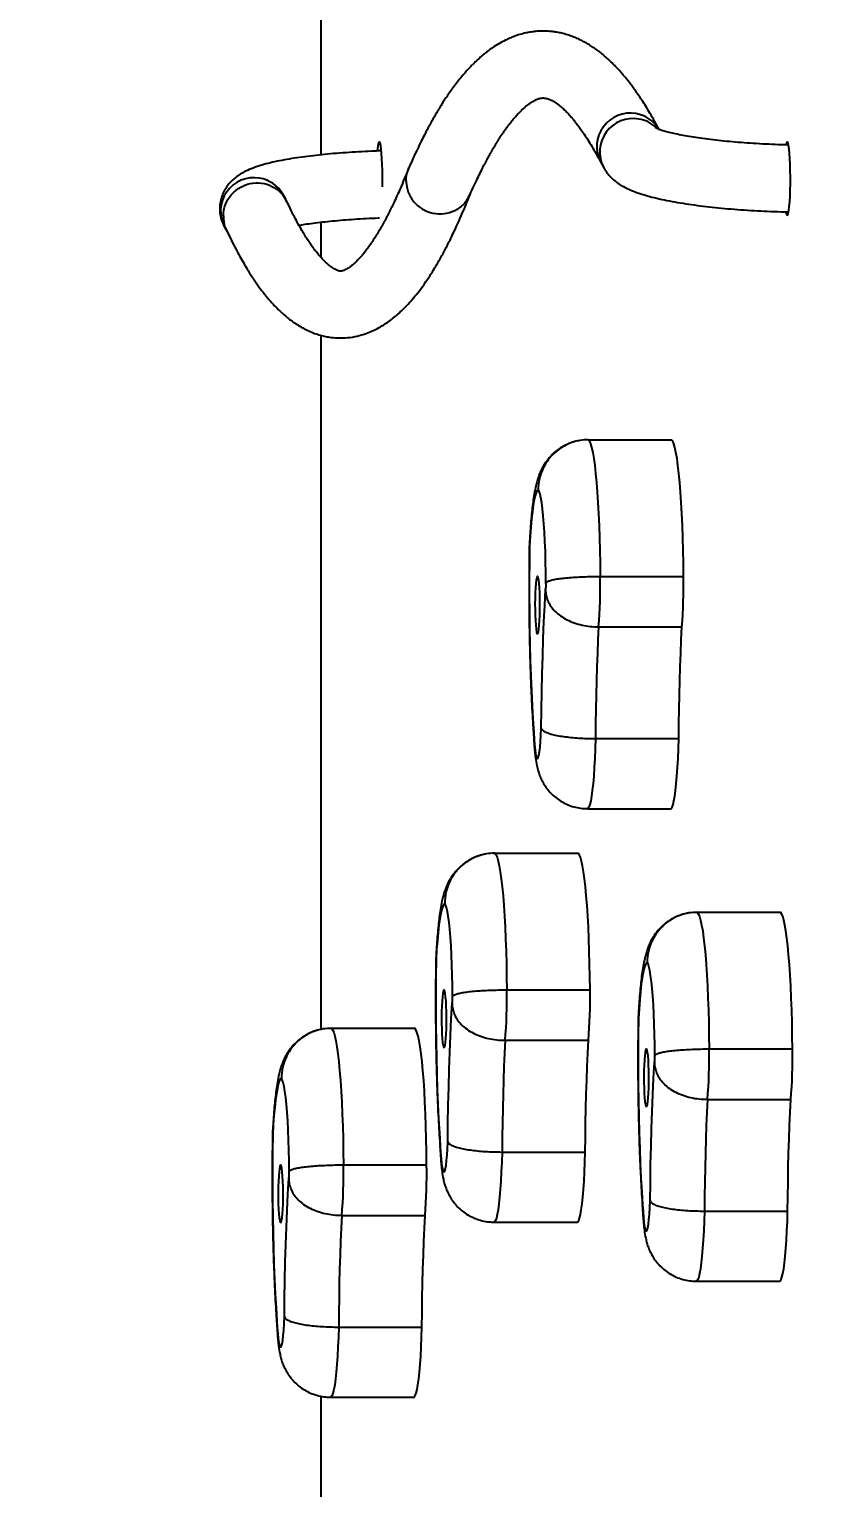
# Model space of a CAD drawing. Header units: millimetres. Extents: x -5052 to 3913, y -2721 to 2583.
# Drawn here: x -2835.3 to -2598.5, y -384 to 52.1 of the extents above; entities that cross this region are included whole.
import ezdxf

# ---------------------------------------------------------------- set-up
doc = ezdxf.new("R2010")
doc.units = ezdxf.units.MM
for name, color, linetype in [('DIKOM_ОБЪЕКТ', 7, 'Continuous'), ('DIKOM_РАЗМЕР_ЗОНА', 7, 'Continuous'), ('DIKOM_РАЗМЕР_ОБЪЕКТА', 7, 'Continuous')]:
    doc.layers.add(name, color=color, linetype=linetype)
doc.styles.add('style1', font='arial.ttf', dxfattribs={"width": 0.8})
doc.dimstyles.new('1-50', dxfattribs={"dimtxt": 300, "dimasz": 200, "dimexe": 100, "dimexo": 0, "dimgap": 100, "dimtad": 1, "dimdec": 0, "dimtxsty": 'style1', "dimcen": 0, "dimclrd": 7, "dimclre": 7, "dimadec": 1, "dimazin": 2, "dimtfac": 1, "dimtdec": 0, "dimtmove": 0, "dimatfit": 3, "dimfxl": 0, "dimlwd": 25, "dimlwe": 18, "dimarcsym": 0})

# ---------------------------------------------------------------- blocks, each defined once
blk = doc.blocks.new('*D0')
at = {"layer": 'Defpoints', "color": 0, "transparency": 16777216}
for p in [(-2746.91, 645), (-3040.93, -630.26), (-2746.91, -630.26)]:
    blk.add_point(p, dxfattribs=at)
at = {"layer": 'DIKOM_РАЗМЕР_ОБЪЕКТА', "color": 7, "lineweight": 18, "transparency": 16777216}
for p, q in [((-2746.91, 645), (-3140.93, 645)), ((-2746.91, -630.26), (-3140.93, -630.26))]:
    blk.add_line(p, q, dxfattribs=at)
at = {"layer": 'DIKOM_РАЗМЕР_ОБЪЕКТА', "color": 7, "lineweight": 25, "transparency": 16777216}
blk.add_line((-3040.93, 445), (-3040.93, -430.26), dxfattribs=at)
at = {"layer": 'DIKOM_РАЗМЕР_ОБЪЕКТА', "color": 7, "transparency": 16777216}
for points in [[(-3074.26, 445), (-3007.6, 445), (-3040.93, 645)], [(-3074.26, -430.26), (-3007.6, -430.26), (-3040.93, -630.26)]]:
    blk.add_solid(points, dxfattribs=at)
at = {"layer": 'DIKOM_РАЗМЕР_ОБЪЕКТА', "color": 0, "transparency": 16777216, "insert": (-3294.2, 7.37), "char_height": 300, "attachment_point": 5, "rotation": 90, "style": 'style1'}
blk.add_mtext('1300', dxfattribs=at)
blk = doc.blocks.new('*D3')
at = {"layer": 'Defpoints', "color": 0, "transparency": 16777216}
for p in [(-4246.91, 762.04), (3912.71, 255.47), (3912.71, -2621.25)]:
    blk.add_point(p, dxfattribs=at)
at = {"layer": 'DIKOM_РАЗМЕР_ЗОНА', "color": 7, "lineweight": 18, "transparency": 16777216}
for p, q in [((-4246.91, 762.04), (-4246.91, -2721.25)), ((3912.71, 255.47), (3912.71, -2721.25))]:
    blk.add_line(p, q, dxfattribs=at)
at = {"layer": 'DIKOM_РАЗМЕР_ЗОНА', "color": 7, "lineweight": 25, "transparency": 16777216}
blk.add_line((-4046.91, -2621.25), (3712.71, -2621.25), dxfattribs=at)
at = {"layer": 'DIKOM_РАЗМЕР_ЗОНА', "color": 7, "transparency": 16777216}
for points in [[(-4046.91, -2587.91), (-4046.91, -2654.58), (-4246.91, -2621.25)], [(3712.71, -2587.91), (3712.71, -2654.58), (3912.71, -2621.25)]]:
    blk.add_solid(points, dxfattribs=at)
at = {"layer": 'DIKOM_РАЗМЕР_ЗОНА', "color": 0, "transparency": 16777216, "insert": (-167.1, -2368.08), "char_height": 300, "attachment_point": 5, "style": 'style1'}
blk.add_mtext('8160', dxfattribs=at)
blk = doc.blocks.new('*D4')
at = {"layer": 'Defpoints', "color": 0, "transparency": 16777216}
for p in [(-4601.8, 2582.67), (147.25, 2582.67), (588.68, -2130.26)]:
    blk.add_point(p, dxfattribs=at)
at = {"layer": 'DIKOM_РАЗМЕР_ЗОНА', "color": 7, "lineweight": 18, "transparency": 16777216}
for p, q in [((147.25, 2582.67), (-4701.8, 2582.67)), ((588.68, -2130.26), (-4701.8, -2130.26))]:
    blk.add_line(p, q, dxfattribs=at)
at = {"layer": 'DIKOM_РАЗМЕР_ЗОНА', "color": 7, "lineweight": 25, "transparency": 16777216}
blk.add_line((-4601.8, -1930.26), (-4601.8, 2382.67), dxfattribs=at)
at = {"layer": 'DIKOM_РАЗМЕР_ЗОНА', "color": 7, "transparency": 16777216}
for points in [[(-4635.13, 2382.67), (-4568.46, 2382.67), (-4601.8, 2582.67)], [(-4635.13, -1930.26), (-4568.46, -1930.26), (-4601.8, -2130.26)]]:
    blk.add_solid(points, dxfattribs=at)
at = {"layer": 'DIKOM_РАЗМЕР_ЗОНА', "color": 0, "transparency": 16777216, "insert": (-4854.97, 226.21), "char_height": 300, "attachment_point": 5, "rotation": 90, "style": 'style1'}
blk.add_mtext('4700', dxfattribs=at)

msp = doc.modelspace()

# ---------------------------------------------------------------- linework, layer by layer
at = {"layer": 'DIKOM_ОБЪЕКТ'}
for p, q in [((-2747.99, 291.81), (-2747.99, 14.53)), ((-2664.38, 12.45), (-2663.52, 10.82)), ((-2758.55, 1.24), (-2759.41, 2.76)), ((-2776.78, -7.17), (-2776.08, -8.38)), ((-2747.99, -5.59), (-2747.99, -16.14)), ((-2747.99, -39.42), (-2747.99, -246.91)), ((-2668.07, -70.68), (-2668.51, -70.68)), ((-2668.03, -70.64), (-2643.13, -70.64)), ((-2664.47, -111.51), (-2639.56, -111.51)), ((-2664.95, -126.58), (-2640.05, -126.58)), ((-2665.88, -159.98), (-2640.97, -159.98)), ((-2668.3, -180.94), (-2643.4, -180.94)), ((-2696.03, -194.29), (-2696.47, -194.29)), ((-2695.99, -194.25), (-2671.09, -194.25)), ((-2635.5, -211.94), (-2635.93, -211.94)), ((-2635.46, -211.9), (-2610.55, -211.9)), ((-2692.42, -235.11), (-2667.52, -235.11)), ((-2744.9, -246.62), (-2745.34, -246.62)), ((-2744.86, -246.58), (-2719.96, -246.58)), ((-2692.91, -250.18), (-2668, -250.18)), ((-2631.89, -252.77), (-2606.99, -252.77)), ((-2632.38, -267.84), (-2607.47, -267.84)), ((-2741.29, -287.44), (-2716.39, -287.44)), ((-2693.83, -283.58), (-2668.93, -283.58)), ((-2741.78, -302.51), (-2716.87, -302.51)), ((-2696.26, -304.54), (-2671.36, -304.54)), ((-2633.3, -301.24), (-2608.4, -301.24)), ((-2635.73, -322.2), (-2610.83, -322.2)), ((-2742.7, -335.91), (-2717.8, -335.91)), ((-2747.99, -356.57), (-2747.99, -558.86)), ((-2745.13, -356.87), (-2720.23, -356.87))]:
    msp.add_line(p, q, dxfattribs=at)
at = {"layer": 'DIKOM_ОБЪЕКТ', "flags": 128}
for points in [[(-2729.62, 5), (-2729.6, 5.89), (-2729.6, 7.86), (-2729.62, 9.82), (-2729.67, 11.69), (-2729.75, 13.43), (-2729.86, 14.97), (-2729.99, 16.27), (-2730.14, 17.28), (-2730.3, 17.97), (-2730.47, 18.32), (-2730.64, 18.32), (-2730.81, 17.97), (-2730.97, 17.28), (-2731.12, 16.27), (-2731.17, 15.77)], [(-2608.54, -3.63), (-2608.36, -3.45), (-2608.2, -2.93), (-2608.04, -2.07), (-2607.91, -0.92), (-2607.79, 0.51), (-2607.69, 2.16), (-2607.62, 3.97), (-2607.59, 5.89), (-2607.58, 7.86), (-2607.6, 9.82), (-2607.65, 11.69), (-2607.74, 13.43), (-2607.84, 14.97), (-2607.97, 16.27), (-2608.12, 17.28), (-2608.28, 17.97), (-2608.45, 18.32), (-2608.62, 18.32), (-2608.79, 17.97), (-2608.9, 17.57)], [(-2668.03, -70.64), (-2667.69, -71.08), (-2667.35, -71.86), (-2667.03, -72.99), (-2666.71, -74.46), (-2666.4, -76.24), (-2666.11, -78.34), (-2665.83, -80.72), (-2665.58, -83.38), (-2665.35, -86.29), (-2665.14, -89.43), (-2664.96, -92.77), (-2664.8, -96.28), (-2664.67, -99.94), (-2664.57, -103.72), (-2664.5, -107.59), (-2664.47, -111.51)], [(-2639.56, -111.51), (-2639.6, -107.59), (-2639.67, -103.72), (-2639.77, -99.94), (-2639.9, -96.28), (-2640.05, -92.77), (-2640.23, -89.43), (-2640.44, -86.29), (-2640.68, -83.38), (-2640.93, -80.72), (-2641.2, -78.34), (-2641.49, -76.24), (-2641.8, -74.46), (-2642.12, -72.99), (-2642.45, -71.86), (-2642.79, -71.08), (-2643.13, -70.64)], [(-2683.02, -85.65), (-2683.33, -85.87), (-2683.63, -86.45), (-2683.93, -87.38), (-2684.22, -88.64), (-2684.5, -90.23), (-2684.76, -92.13), (-2685, -94.32), (-2685.23, -96.78), (-2685.43, -99.48), (-2685.61, -102.39)], [(-2680.71, -113.53), (-2680.73, -110.31), (-2680.79, -107.13), (-2680.88, -104.05), (-2680.99, -101.1), (-2681.14, -98.32), (-2681.31, -95.74), (-2681.5, -93.39), (-2681.72, -91.31), (-2681.95, -89.52), (-2682.2, -88.04), (-2682.47, -86.89), (-2682.74, -86.09), (-2683.02, -85.65)], [(-2685.61, -102.39), (-2685.67, -107.29), (-2685.7, -112.24), (-2685.7, -117.19), (-2685.67, -122.14), (-2685.61, -127.04), (-2685.52, -131.88), (-2685.39, -136.63), (-2685.24, -141.26), (-2685.06, -145.75), (-2684.84, -150.08), (-2684.61, -154.21), (-2684.34, -158.14)], [(-2683.23, -128.77), (-2683.08, -128.6), (-2682.93, -128.07), (-2682.8, -127.23), (-2682.68, -126.09), (-2682.59, -124.71), (-2682.52, -123.14), (-2682.48, -121.45), (-2682.48, -119.71), (-2682.5, -117.98), (-2682.55, -116.35), (-2682.63, -114.87), (-2682.74, -113.6), (-2682.86, -112.6), (-2683, -111.91), (-2683.15, -111.56), (-2683.3, -111.56), (-2683.45, -111.91), (-2683.59, -112.6), (-2683.72, -113.6), (-2683.82, -114.87), (-2683.9, -116.35), (-2683.96, -117.98), (-2683.98, -119.71), (-2683.97, -121.45), (-2683.93, -123.14), (-2683.87, -124.71), (-2683.77, -126.09), (-2683.66, -127.23), (-2683.52, -128.07), (-2683.38, -128.6), (-2683.23, -128.77)], [(-2682.11, -156.92), (-2682.04, -151.42), (-2681.95, -145.98), (-2681.83, -140.61), (-2681.68, -135.33), (-2681.51, -130.15), (-2681.31, -125.11), (-2681.08, -120.21), (-2680.83, -115.47)], [(-2664.95, -126.58), (-2665.14, -130.45), (-2665.3, -134.43), (-2665.45, -138.51), (-2665.58, -142.68), (-2665.68, -146.93), (-2665.77, -151.23), (-2665.83, -155.59), (-2665.88, -159.98)], [(-2640.97, -159.98), (-2640.93, -155.59), (-2640.86, -151.23), (-2640.78, -146.93), (-2640.67, -142.68), (-2640.55, -138.51), (-2640.4, -134.43), (-2640.23, -130.45), (-2640.05, -126.58)], [(-2684.34, -158.14), (-2684.24, -160.12), (-2684.11, -161.89), (-2683.95, -163.37), (-2683.78, -164.55), (-2683.59, -165.38), (-2683.39, -165.84), (-2683.19, -165.93), (-2682.99, -165.62), (-2682.8, -164.95), (-2682.62, -163.92), (-2682.45, -162.55), (-2682.31, -160.9), (-2682.19, -159.01), (-2682.11, -156.92)], [(-2665.88, -159.98), (-2665.97, -163.02), (-2666.09, -165.92), (-2666.24, -168.65), (-2666.41, -171.18), (-2666.61, -173.46), (-2666.83, -175.49), (-2667.07, -177.22), (-2667.32, -178.64), (-2667.58, -179.73), (-2667.85, -180.48), (-2668.13, -180.87), (-2668.3, -180.94)], [(-2643.4, -180.94), (-2643.23, -180.87), (-2642.95, -180.48), (-2642.68, -179.73), (-2642.41, -178.64), (-2642.16, -177.22), (-2641.92, -175.49), (-2641.71, -173.46), (-2641.51, -171.18), (-2641.33, -168.65), (-2641.19, -165.92), (-2641.06, -163.02), (-2640.97, -159.98)], [(-2695.99, -194.25), (-2695.65, -194.68), (-2695.31, -195.47), (-2694.98, -196.6), (-2694.66, -198.06), (-2694.36, -199.85), (-2694.07, -201.94), (-2693.79, -204.33), (-2693.54, -206.99), (-2693.31, -209.9), (-2693.1, -213.03), (-2692.91, -216.37), (-2692.76, -219.89), (-2692.63, -223.55), (-2692.53, -227.33), (-2692.46, -231.19), (-2692.42, -235.11)], [(-2667.52, -235.11), (-2667.56, -231.19), (-2667.63, -227.33), (-2667.73, -223.55), (-2667.85, -219.89), (-2668.01, -216.37), (-2668.19, -213.03), (-2668.4, -209.9), (-2668.63, -206.99), (-2668.89, -204.33), (-2669.16, -201.94), (-2669.45, -199.85), (-2669.76, -198.06), (-2670.08, -196.6), (-2670.41, -195.47), (-2670.74, -194.68), (-2671.09, -194.25)], [(-2710.98, -209.25), (-2711.29, -209.48), (-2711.59, -210.06), (-2711.89, -210.98), (-2712.18, -212.25), (-2712.46, -213.84), (-2712.72, -215.73), (-2712.96, -217.92), (-2713.19, -220.38), (-2713.39, -223.08), (-2713.56, -226)], [(-2708.67, -237.13), (-2708.69, -233.91), (-2708.75, -230.74), (-2708.83, -227.66), (-2708.95, -224.71), (-2709.09, -221.92), (-2709.26, -219.34), (-2709.46, -217), (-2709.68, -214.92), (-2709.91, -213.12), (-2710.16, -211.65), (-2710.42, -210.5), (-2710.7, -209.7), (-2710.98, -209.25)], [(-2635.46, -211.9), (-2635.12, -212.34), (-2634.78, -213.12), (-2634.45, -214.25), (-2634.13, -215.72), (-2633.82, -217.5), (-2633.53, -219.6), (-2633.26, -221.98), (-2633.01, -224.64), (-2632.77, -227.55), (-2632.57, -230.69), (-2632.38, -234.03), (-2632.23, -237.54), (-2632.1, -241.21), (-2632, -244.98), (-2631.93, -248.85), (-2631.89, -252.77)], [(-2606.99, -252.77), (-2607.02, -248.85), (-2607.09, -244.98), (-2607.19, -241.21), (-2607.32, -237.54), (-2607.48, -234.03), (-2607.66, -230.69), (-2607.87, -227.55), (-2608.1, -224.64), (-2608.35, -221.98), (-2608.63, -219.6), (-2608.92, -217.5), (-2609.23, -215.72), (-2609.55, -214.25), (-2609.88, -213.12), (-2610.21, -212.34), (-2610.55, -211.9)], [(-2713.56, -226), (-2713.63, -230.9), (-2713.66, -235.84), (-2713.66, -240.8), (-2713.63, -245.74), (-2713.57, -250.65), (-2713.47, -255.49), (-2713.35, -260.24), (-2713.2, -264.87), (-2713.01, -269.36), (-2712.8, -273.68), (-2712.56, -277.82), (-2712.3, -281.74)], [(-2650.45, -226.91), (-2650.75, -227.13), (-2651.06, -227.71), (-2651.36, -228.64), (-2651.65, -229.91), (-2651.92, -231.49), (-2652.19, -233.39), (-2652.43, -235.58), (-2652.65, -238.04), (-2652.85, -240.74), (-2653.03, -243.65)], [(-2648.13, -254.79), (-2648.16, -251.57), (-2648.22, -248.4), (-2648.3, -245.31), (-2648.42, -242.36), (-2648.56, -239.58), (-2648.73, -237), (-2648.93, -234.65), (-2649.14, -232.57), (-2649.38, -230.78), (-2649.63, -229.3), (-2649.89, -228.16), (-2650.17, -227.35), (-2650.45, -226.91)], [(-2711.19, -252.38), (-2711.03, -252.2), (-2710.89, -251.68), (-2710.76, -250.83), (-2710.64, -249.69), (-2710.55, -248.31), (-2710.48, -246.75), (-2710.44, -245.06), (-2710.43, -243.31), (-2710.46, -241.59), (-2710.51, -239.95), (-2710.59, -238.47), (-2710.7, -237.2), (-2710.82, -236.21), (-2710.96, -235.52), (-2711.11, -235.17), (-2711.26, -235.17), (-2711.41, -235.52), (-2711.55, -236.21), (-2711.68, -237.2), (-2711.78, -238.47), (-2711.86, -239.95), (-2711.91, -241.59), (-2711.94, -243.31), (-2711.93, -245.06), (-2711.89, -246.75), (-2711.82, -248.31), (-2711.73, -249.69), (-2711.62, -250.83), (-2711.48, -251.68), (-2711.34, -252.2), (-2711.19, -252.38)], [(-2710.06, -280.52), (-2710, -275.02), (-2709.91, -269.58), (-2709.79, -264.21), (-2709.64, -258.93), (-2709.47, -253.76), (-2709.27, -248.71), (-2709.04, -243.81), (-2708.79, -239.08)], [(-2653.03, -243.65), (-2653.09, -248.56), (-2653.13, -253.5), (-2653.13, -258.46), (-2653.1, -263.4), (-2653.04, -268.3), (-2652.94, -273.14), (-2652.82, -277.89), (-2652.66, -282.52), (-2652.48, -287.01), (-2652.27, -291.34), (-2652.03, -295.47), (-2651.77, -299.4)], [(-2744.86, -246.58), (-2744.52, -247.01), (-2744.18, -247.8), (-2743.85, -248.92), (-2743.53, -250.39), (-2743.23, -252.17), (-2742.94, -254.27), (-2742.66, -256.66), (-2742.41, -259.32), (-2742.18, -262.23), (-2741.97, -265.36), (-2741.78, -268.7), (-2741.63, -272.22), (-2741.5, -275.88), (-2741.4, -279.66), (-2741.33, -283.52), (-2741.29, -287.44)], [(-2716.39, -287.44), (-2716.43, -283.52), (-2716.5, -279.66), (-2716.6, -275.88), (-2716.72, -272.22), (-2716.88, -268.7), (-2717.06, -265.36), (-2717.27, -262.23), (-2717.5, -259.32), (-2717.76, -256.66), (-2718.03, -254.27), (-2718.32, -252.17), (-2718.63, -250.39), (-2718.95, -248.92), (-2719.28, -247.8), (-2719.61, -247.01), (-2719.96, -246.58)], [(-2692.91, -250.18), (-2693.09, -254.05), (-2693.26, -258.03), (-2693.41, -262.11), (-2693.54, -266.28), (-2693.64, -270.53), (-2693.73, -274.84), (-2693.79, -279.19), (-2693.83, -283.58)], [(-2668.93, -283.58), (-2668.89, -279.19), (-2668.82, -274.84), (-2668.74, -270.53), (-2668.63, -266.28), (-2668.5, -262.11), (-2668.36, -258.03), (-2668.19, -254.05), (-2668, -250.18)], [(-2650.65, -270.03), (-2650.5, -269.86), (-2650.36, -269.33), (-2650.22, -268.49), (-2650.11, -267.35), (-2650.02, -265.97), (-2649.95, -264.4), (-2649.91, -262.71), (-2649.9, -260.97), (-2649.93, -259.24), (-2649.98, -257.61), (-2650.06, -256.13), (-2650.16, -254.86), (-2650.29, -253.86), (-2650.43, -253.18), (-2650.58, -252.82), (-2650.73, -252.82), (-2650.88, -253.18), (-2651.02, -253.86), (-2651.14, -254.86), (-2651.25, -256.13), (-2651.33, -257.61), (-2651.38, -259.24), (-2651.4, -260.97), (-2651.4, -262.71), (-2651.36, -264.4), (-2651.29, -265.97), (-2651.2, -267.35), (-2651.08, -268.49), (-2650.95, -269.33), (-2650.8, -269.86), (-2650.65, -270.03)], [(-2649.53, -298.18), (-2649.47, -292.68), (-2649.38, -287.24), (-2649.26, -281.87), (-2649.11, -276.59), (-2648.94, -271.42), (-2648.73, -266.37), (-2648.51, -261.47), (-2648.26, -256.73)], [(-2759.85, -261.58), (-2760.16, -261.81), (-2760.46, -262.39), (-2760.76, -263.31), (-2761.05, -264.58), (-2761.33, -266.17), (-2761.59, -268.06), (-2761.83, -270.25), (-2762.06, -272.71), (-2762.26, -275.41), (-2762.43, -278.32)], [(-2757.54, -289.46), (-2757.56, -286.24), (-2757.62, -283.07), (-2757.7, -279.99), (-2757.82, -277.04), (-2757.96, -274.25), (-2758.14, -271.67), (-2758.33, -269.33), (-2758.55, -267.24), (-2758.78, -265.45), (-2759.03, -263.97), (-2759.3, -262.83), (-2759.57, -262.02), (-2759.85, -261.58)], [(-2632.38, -267.84), (-2632.56, -271.71), (-2632.73, -275.69), (-2632.88, -279.77), (-2633, -283.94), (-2633.11, -288.19), (-2633.19, -292.49), (-2633.26, -296.85), (-2633.3, -301.24)], [(-2608.4, -301.24), (-2608.35, -296.85), (-2608.29, -292.49), (-2608.2, -288.19), (-2608.1, -283.94), (-2607.97, -279.77), (-2607.82, -275.69), (-2607.66, -271.71), (-2607.47, -267.84)], [(-2762.43, -278.32), (-2762.5, -283.23), (-2762.53, -288.17), (-2762.53, -293.13), (-2762.5, -298.07), (-2762.44, -302.98), (-2762.34, -307.82), (-2762.22, -312.56), (-2762.07, -317.2), (-2761.88, -321.69), (-2761.67, -326.01), (-2761.43, -330.15), (-2761.17, -334.07)], [(-2712.3, -281.74), (-2712.2, -283.73), (-2712.06, -285.49), (-2711.91, -286.98), (-2711.74, -288.15), (-2711.55, -288.98), (-2711.35, -289.45), (-2711.15, -289.53), (-2710.95, -289.23), (-2710.75, -288.55), (-2710.57, -287.52), (-2710.41, -286.16), (-2710.27, -284.51), (-2710.15, -282.61), (-2710.06, -280.52)], [(-2760.06, -304.7), (-2759.9, -304.53), (-2759.76, -304.01), (-2759.63, -303.16), (-2759.51, -302.02), (-2759.42, -300.64), (-2759.35, -299.07), (-2759.31, -297.38), (-2759.31, -295.64), (-2759.33, -293.92), (-2759.38, -292.28), (-2759.46, -290.8), (-2759.57, -289.53), (-2759.69, -288.54), (-2759.83, -287.85), (-2759.98, -287.5), (-2760.13, -287.5), (-2760.28, -287.85), (-2760.42, -288.54), (-2760.55, -289.53), (-2760.65, -290.8), (-2760.73, -292.28), (-2760.78, -293.92), (-2760.81, -295.64), (-2760.8, -297.38), (-2760.76, -299.07), (-2760.69, -300.64), (-2760.6, -302.02), (-2760.49, -303.16), (-2760.35, -304.01), (-2760.21, -304.53), (-2760.06, -304.7)], [(-2693.83, -283.58), (-2693.93, -286.62), (-2694.05, -289.52), (-2694.2, -292.25), (-2694.37, -294.78), (-2694.57, -297.07), (-2694.79, -299.09), (-2695.02, -300.82), (-2695.28, -302.24), (-2695.54, -303.33), (-2695.81, -304.08), (-2696.09, -304.48), (-2696.26, -304.54)], [(-2671.36, -304.54), (-2671.19, -304.48), (-2670.91, -304.08), (-2670.63, -303.33), (-2670.37, -302.24), (-2670.12, -300.82), (-2669.88, -299.09), (-2669.66, -297.07), (-2669.47, -294.78), (-2669.29, -292.25), (-2669.14, -289.52), (-2669.02, -286.62), (-2668.93, -283.58)], [(-2758.94, -332.85), (-2758.87, -327.35), (-2758.78, -321.91), (-2758.66, -316.54), (-2758.51, -311.26), (-2758.34, -306.09), (-2758.14, -301.04), (-2757.91, -296.14), (-2757.66, -291.41)], [(-2651.77, -299.4), (-2651.66, -301.38), (-2651.53, -303.15), (-2651.38, -304.64), (-2651.2, -305.81), (-2651.01, -306.64), (-2650.82, -307.1), (-2650.62, -307.19), (-2650.41, -306.88), (-2650.22, -306.21), (-2650.04, -305.18), (-2649.88, -303.82), (-2649.74, -302.16), (-2649.62, -300.27), (-2649.53, -298.18)], [(-2741.78, -302.51), (-2741.97, -306.38), (-2742.13, -310.36), (-2742.28, -314.44), (-2742.41, -318.61), (-2742.51, -322.86), (-2742.6, -327.16), (-2742.66, -331.52), (-2742.7, -335.91)], [(-2717.8, -335.91), (-2717.76, -331.52), (-2717.69, -327.16), (-2717.61, -322.86), (-2717.5, -318.61), (-2717.37, -314.44), (-2717.23, -310.36), (-2717.06, -306.38), (-2716.87, -302.51)], [(-2633.3, -301.24), (-2633.39, -304.28), (-2633.52, -307.18), (-2633.66, -309.91), (-2633.84, -312.44), (-2634.04, -314.72), (-2634.25, -316.75), (-2634.49, -318.48), (-2634.74, -319.9), (-2635.01, -320.99), (-2635.28, -321.74), (-2635.56, -322.14), (-2635.73, -322.2)], [(-2610.83, -322.2), (-2610.65, -322.14), (-2610.38, -321.74), (-2610.1, -320.99), (-2609.84, -319.9), (-2609.59, -318.48), (-2609.35, -316.75), (-2609.13, -314.72), (-2608.93, -312.44), (-2608.76, -309.91), (-2608.61, -307.18), (-2608.49, -304.28), (-2608.4, -301.24)], [(-2761.17, -334.07), (-2761.07, -336.06), (-2760.94, -337.82), (-2760.78, -339.31), (-2760.61, -340.48), (-2760.42, -341.31), (-2760.22, -341.78), (-2760.02, -341.86), (-2759.82, -341.56), (-2759.62, -340.88), (-2759.44, -339.85), (-2759.28, -338.49), (-2759.14, -336.84), (-2759.02, -334.94), (-2758.94, -332.85)], [(-2742.7, -335.91), (-2742.8, -338.95), (-2742.92, -341.85), (-2743.07, -344.58), (-2743.24, -347.11), (-2743.44, -349.4), (-2743.66, -351.42), (-2743.89, -353.15), (-2744.15, -354.57), (-2744.41, -355.66), (-2744.68, -356.41), (-2744.96, -356.81), (-2745.13, -356.87)], [(-2720.23, -356.87), (-2720.06, -356.81), (-2719.78, -356.41), (-2719.51, -355.66), (-2719.24, -354.57), (-2718.99, -353.15), (-2718.75, -351.42), (-2718.53, -349.4), (-2718.34, -347.11), (-2718.16, -344.58), (-2718.01, -341.85), (-2717.89, -338.95), (-2717.8, -335.91)]]:
    msp.add_lwpolyline(points, dxfattribs=at)
at = {"layer": 'DIKOM_ОБЪЕКТ'}
for centre, radius, start, end in [((-2655.46, 16.99), 10.01, 80.2578, 207.0233), ((-2655.33, 17.2), 9.78, 31.7925, 80.814), ((-2654.6, 15.37), 10.01, 80.2572, 207.0611), ((-2654.48, 15.54), 9.82, 47.0702, 80.7603), ((-2768.02, -2.32), 10.01, 80.3182, 208.9874), ((-2767.91, -2.12), 9.79, 29.877, 80.7791), ((-2607.3, -2.57), 1.63, 183.7028, 220.7577), ((-2807.18, -114.46), 142.74, 355.1287, 1.1851), ((-2782.28, -114.46), 142.75, 355.1285, 1.1848), ((-2685.75, -114.19), 5.09, 345.3451, 7.3986), ((-2835.14, -238.06), 142.75, 355.1285, 1.1848), ((-2810.23, -238.06), 142.74, 355.1287, 1.1851), ((-2713.71, -237.79), 5.09, 345.3496, 7.3941), ((-2774.6, -255.72), 142.74, 355.1287, 1.1851), ((-2749.71, -255.72), 142.76, 355.129, 1.1848), ((-2653.18, -255.45), 5.09, 345.3465, 7.3971), ((-2884, -290.39), 142.74, 355.1287, 1.1851), ((-2859.1, -290.39), 142.74, 355.1287, 1.1851), ((-2762.58, -290.12), 5.09, 345.3468, 7.397)]:
    msp.add_arc(centre, radius, start, end, dxfattribs=at)
for points, knots in [([(-2646.73, 21.86), (-2647.22, 22.77), (-2648.17, 24.53), (-2649.55, 26.92), (-2650.82, 29.03), (-2651.99, 30.86), (-2653.06, 32.46), (-2654.02, 33.83), (-2654.9, 35.03), (-2655.72, 36.11), (-2656.53, 37.15), (-2657.35, 38.15), (-2658.19, 39.12), (-2659.11, 40.15), (-2660.11, 41.2), (-2661.16, 42.26), (-2662.18, 43.21), (-2663.08, 44), (-2663.9, 44.68), (-2664.7, 45.32), (-2665.59, 45.99), (-2666.61, 46.7), (-2667.75, 47.44), (-2669.01, 48.17), (-2670.34, 48.86), (-2671.69, 49.48), (-2673.14, 50.05), (-2674.67, 50.55), (-2676.28, 50.97), (-2677.78, 51.25), (-2679.24, 51.43), (-2680.67, 51.53), (-2682.16, 51.53), (-2683.69, 51.45), (-2685.22, 51.26), (-2686.85, 50.95), (-2688.5, 50.53), (-2690.11, 49.99), (-2691.53, 49.41), (-2693.74, 48.39), (-2695.67, 47.25), (-2697.37, 46.06), (-2698.14, 45.49), (-2698.98, 44.84), (-2699.88, 44.09), (-2700.85, 43.24), (-2701.87, 42.28), (-2702.95, 41.21), (-2704.07, 40.02), (-2705.28, 38.67), (-2706.51, 37.18), (-2707.75, 35.59), (-2708.88, 34.06), (-2709.89, 32.62), (-2710.79, 31.29), (-2711.56, 30.1), (-2712.15, 29.16), (-2712.63, 28.38), (-2713.09, 27.62), (-2713.66, 26.66), (-2714.35, 25.48), (-2715.14, 24.07), (-2716.03, 22.45), (-2717, 20.6), (-2718.05, 18.54), (-2719.19, 16.19), (-2720.43, 13.56), (-2721.29, 11.64), (-2721.73, 10.65)], [0, 0, 0, 0, 0.023493, 0.045273, 0.065339, 0.083692, 0.10033, 0.115254, 0.128461, 0.141155, 0.153443, 0.165731, 0.178019, 0.190306, 0.205664, 0.220556, 0.23437, 0.247103, 0.256382, 0.266217, 0.277202, 0.289337, 0.302875, 0.317606, 0.333388, 0.348932, 0.363925, 0.382725, 0.400579, 0.417485, 0.432339, 0.447618, 0.463322, 0.479452, 0.495726, 0.511028, 0.530103, 0.547163, 0.562241, 0.576648, 0.621962, 0.631065, 0.640948, 0.651912, 0.663956, 0.67708, 0.691022, 0.706005, 0.721989, 0.737792, 0.757224, 0.775424, 0.792391, 0.808063, 0.821983, 0.834059, 0.844292, 0.849862, 0.857274, 0.866533, 0.877639, 0.890591, 0.905389, 0.921031, 0.938314, 0.957237, 0.977799, 1, 1, 1, 1]), ([(-2703.43, 2.58), (-2703.03, 3.46), (-2702.27, 5.17), (-2701.18, 7.49), (-2700.18, 9.55), (-2699.27, 11.35), (-2698.44, 12.91), (-2697.71, 14.27), (-2697.1, 15.36), (-2696.6, 16.22), (-2696.2, 16.9), (-2695.86, 17.47), (-2695.57, 17.94), (-2695.34, 18.32), (-2695.03, 18.81), (-2694.61, 19.48), (-2694.07, 20.31), (-2693.48, 21.19), (-2692.86, 22.08), (-2692.2, 22.98), (-2691.48, 23.94), (-2690.68, 24.94), (-2689.82, 25.96), (-2688.97, 26.9), (-2688.16, 27.72), (-2687.44, 28.4), (-2686.84, 28.93), (-2686.33, 29.34), (-2685.92, 29.65), (-2685.56, 29.92), (-2685.23, 30.14), (-2684.91, 30.35), (-2684.61, 30.53), (-2684.3, 30.7), (-2683.97, 30.87), (-2683.62, 31.04), (-2683.3, 31.17), (-2683, 31.28), (-2682.71, 31.37), (-2682.43, 31.44), (-2682.12, 31.5), (-2681.81, 31.53), (-2681.45, 31.53), (-2681.04, 31.51), (-2680.56, 31.42), (-2680.07, 31.29), (-2679.58, 31.1), (-2679.09, 30.88), (-2678.57, 30.61), (-2678.05, 30.29), (-2677.56, 29.96), (-2677.1, 29.63), (-2676.68, 29.3), (-2676.26, 28.95), (-2675.83, 28.59), (-2675.37, 28.17), (-2674.94, 27.75), (-2674.53, 27.34), (-2674.15, 26.95), (-2673.72, 26.49), (-2673.21, 25.92), (-2672.61, 25.22), (-2671.91, 24.36), (-2671.1, 23.31), (-2670.19, 22.08), (-2669.2, 20.64), (-2668.12, 18.97), (-2666.94, 17.06), (-2665.68, 14.87), (-2664.8, 13.23), (-2664.34, 12.39)], [0, 0, 0, 0, 0.022455, 0.043234, 0.062337, 0.079765, 0.095518, 0.109597, 0.122002, 0.130754, 0.138425, 0.145018, 0.150531, 0.154965, 0.158715, 0.16859, 0.180048, 0.191615, 0.204411, 0.21813, 0.232691, 0.251124, 0.270749, 0.291274, 0.310531, 0.328083, 0.343928, 0.356153, 0.367126, 0.377025, 0.386785, 0.396542, 0.406297, 0.416049, 0.429453, 0.442872, 0.457409, 0.473693, 0.488523, 0.504553, 0.521636, 0.538527, 0.554949, 0.575743, 0.596256, 0.618087, 0.635762, 0.654275, 0.673625, 0.692307, 0.709039, 0.723821, 0.736651, 0.747504, 0.758457, 0.769985, 0.782087, 0.789989, 0.798354, 0.807983, 0.818943, 0.831233, 0.846521, 0.863467, 0.882073, 0.902337, 0.924261, 0.947846, 0.973092, 1, 1, 1, 1]), ([(-2608.19, 17.47), (-2608.88, 17.49), (-2610.85, 17.54), (-2614.07, 17.67), (-2617.8, 17.86), (-2621.44, 18.11), (-2624.95, 18.39), (-2628.31, 18.72), (-2631.5, 19.08), (-2634.48, 19.47), (-2637.23, 19.89), (-2639.72, 20.33), (-2641.93, 20.78), (-2643.83, 21.22), (-2645.39, 21.65), (-2646.55, 22.02), (-2647.33, 22.32), (-2647.76, 22.51), (-2647.94, 22.61), (-2647.9, 22.58), (-2647.9, 22.58)], [0, 0, 0, 0, 0.0357231, 0.1016925, 0.167585, 0.2333557, 0.2989529, 0.3643113, 0.4293532, 0.4939755, 0.5580427, 0.6213742, 0.6837248, 0.7447651, 0.8040575, 0.8610393, 0.9088069, 0.9529529, 0.9934162, 1, 1, 1, 1]), ([(-2729.94, 15.71), (-2730.91, 15.68), (-2733.22, 15.6), (-2736.77, 15.42), (-2740.58, 15.18), (-2744.26, 14.9), (-2747.82, 14.56), (-2751.22, 14.18), (-2754.46, 13.75), (-2757.53, 13.28), (-2760.44, 12.74), (-2763.19, 12.14), (-2765.83, 11.43), (-2768.27, 10.62), (-2770.35, 9.74), (-2772.06, 8.81), (-2773.45, 7.86), (-2774.69, 6.79), (-2775.79, 5.58), (-2776.75, 4.19), (-2777.51, 2.65), (-2778.06, 0.91), (-2778.32, -0.96), (-2778.26, -2.87), (-2777.88, -4.67), (-2777.35, -6.1), (-2776.93, -6.88), (-2776.78, -7.17)], [0, 0, 0, 0, 0.036145, 0.085767, 0.135507, 0.185408, 0.235533, 0.285961, 0.336811, 0.388255, 0.44057, 0.494215, 0.550026, 0.609641, 0.664634, 0.704043, 0.737787, 0.767987, 0.796083, 0.823022, 0.849356, 0.875382, 0.90409, 0.931726, 0.958435, 0.984552, 1, 1, 1, 1]), ([(-2721.83, 10.4), (-2722.25, 9.36), (-2723.05, 7.36), (-2724.2, 4.66), (-2725.24, 2.31), (-2726.18, 0.28), (-2727.02, -1.45), (-2727.71, -2.83), (-2728.26, -3.91), (-2728.72, -4.78), (-2729.16, -5.6), (-2729.61, -6.42), (-2730.07, -7.24), (-2730.69, -8.3), (-2731.46, -9.58), (-2732.39, -11.04), (-2733.33, -12.43), (-2734.25, -13.69), (-2735.11, -14.81), (-2736.01, -15.88), (-2736.92, -16.87), (-2737.8, -17.74), (-2738.58, -18.42), (-2739.26, -18.96), (-2739.83, -19.35), (-2740.32, -19.64), (-2740.75, -19.86), (-2741.06, -20), (-2741.3, -20.09), (-2741.5, -20.15), (-2741.7, -20.2), (-2741.91, -20.23), (-2742.14, -20.23), (-2742.41, -20.21), (-2742.71, -20.15), (-2743.05, -20.05), (-2743.44, -19.9), (-2743.86, -19.69), (-2744.32, -19.42), (-2744.78, -19.11), (-2745.23, -18.77), (-2745.69, -18.4), (-2746.31, -17.87), (-2747.09, -17.12), (-2747.87, -16.29), (-2748.43, -15.65), (-2748.78, -15.23), (-2749.17, -14.75), (-2749.64, -14.16), (-2750.2, -13.42), (-2750.87, -12.5), (-2751.64, -11.37), (-2752.51, -10.03), (-2753.47, -8.46), (-2754.53, -6.64), (-2755.68, -4.52), (-2756.92, -2.11), (-2757.78, -0.3), (-2758.23, 0.64)], [0, 0, 0, 0, 0.024623, 0.047232, 0.067827, 0.086409, 0.102979, 0.117537, 0.127564, 0.136429, 0.145286, 0.154513, 0.16411, 0.174077, 0.192797, 0.212697, 0.233448, 0.253845, 0.273775, 0.293239, 0.318479, 0.342111, 0.364008, 0.38445, 0.404865, 0.425456, 0.446266, 0.468033, 0.484291, 0.501166, 0.518637, 0.536265, 0.553882, 0.571487, 0.589373, 0.608666, 0.627285, 0.647129, 0.667432, 0.686267, 0.703541, 0.719253, 0.733421, 0.759571, 0.784719, 0.792416, 0.800153, 0.80907, 0.819419, 0.831202, 0.846046, 0.862675, 0.881091, 0.901295, 0.923286, 0.947067, 0.972637, 1, 1, 1, 1]), ([(-2722.52, 6.66), (-2722.52, 6.71), (-2722.52, 7), (-2722.48, 8.39), (-2722.05, 9.66), (-2721.7, 10.69)], [0, 0, 0, 0, 0.032406, 0.216784, 1, 1, 1, 1]), ([(-2663.52, 10.82), (-2663.22, 10.31), (-2662.63, 9.32), (-2661.57, 8.08), (-2660.42, 6.98), (-2659.13, 6), (-2657.63, 5.08), (-2655.79, 4.16), (-2653.58, 3.27), (-2651.06, 2.46), (-2648.3, 1.72), (-2645.35, 1.05), (-2642.18, 0.44), (-2638.89, -0.1), (-2635.45, -0.58), (-2631.88, -1.02), (-2628.18, -1.4), (-2624.37, -1.73), (-2620.45, -2.01), (-2616.46, -2.24), (-2612.41, -2.42), (-2609.63, -2.51), (-2608.2, -2.54), (-2608.14, -2.54)], [0, 0, 0, 0, 0.03056, 0.060209, 0.09165, 0.126098, 0.165548, 0.213091, 0.272782, 0.334129, 0.391536, 0.451903, 0.509725, 0.565995, 0.621286, 0.675921, 0.730105, 0.783965, 0.837595, 0.89106, 0.944411, 0.997688, 1, 1, 1, 1]), ([(-2777.2, -3.71), (-2777.19, -3.68), (-2777.19, -3.37), (-2777.09, -1.95), (-2776.4, 0.49), (-2774.43, 3.28), (-2771.65, 5.27), (-2768.38, 6.26), (-2764.97, 6.12), (-2761.85, 4.86), (-2759.47, 2.92), (-2758.65, 1.23), (-2758.31, 0.54)], [0, 0, 0, 0, 0.004151, 0.0351456, 0.1605419, 0.2859377, 0.4113046, 0.5366689, 0.6620396, 0.7874247, 0.9128257, 1, 1, 1, 1]), ([(-2722.52, 6.66), (-2722.52, 6.62), (-2722.51, 6.32), (-2722.41, 4.93), (-2721.71, 2.51), (-2719.75, -0.26), (-2716.97, -2.25), (-2713.69, -3.23), (-2710.28, -3.1), (-2707.16, -1.86), (-2704.72, 0.13), (-2703.86, 1.9), (-2703.49, 2.68)], [0, 0, 0, 0, 0.0050589, 0.0338448, 0.1579662, 0.282089, 0.4061984, 0.5303071, 0.6544173, 0.7785355, 0.9026608, 1, 1, 1, 1]), ([(-2776.26, -8.01), (-2775.79, -8.99), (-2774.88, -10.9), (-2773.55, -13.5), (-2772.3, -15.82), (-2771.15, -17.85), (-2770.09, -19.63), (-2769.13, -21.16), (-2768.24, -22.52), (-2767.4, -23.75), (-2766.57, -24.92), (-2765.75, -26.02), (-2764.92, -27.08), (-2764.02, -28.19), (-2763.04, -29.33), (-2761.97, -30.5), (-2760.88, -31.6), (-2759.78, -32.65), (-2758.62, -33.66), (-2757.34, -34.7), (-2755.9, -35.74), (-2754.29, -36.76), (-2752.56, -37.71), (-2750.8, -38.51), (-2749.07, -39.14), (-2747.43, -39.6), (-2745.86, -39.93), (-2743.9, -40.19), (-2741.49, -40.28), (-2738.63, -40.01), (-2736.05, -39.42), (-2733.82, -38.66), (-2731.93, -37.83), (-2730.17, -36.9), (-2728.51, -35.85), (-2726.92, -34.72), (-2725.39, -33.47), (-2723.84, -32.08), (-2722.27, -30.5), (-2720.66, -28.72), (-2719.05, -26.75), (-2717.6, -24.82), (-2716.31, -22.98), (-2715.21, -21.31), (-2714.16, -19.62), (-2713.17, -17.97), (-2712.25, -16.36), (-2711.38, -14.78), (-2710.58, -13.26), (-2709.78, -11.71), (-2708.94, -10.02), (-2708, -8.05), (-2706.95, -5.78), (-2705.8, -3.18), (-2704.55, -0.24), (-2703.69, 1.91), (-2703.24, 3.04)], [0, 0, 0, 0, 0.023649, 0.046221, 0.067074, 0.08621, 0.103627, 0.119326, 0.133304, 0.146833, 0.159812, 0.172599, 0.185195, 0.1976, 0.213184, 0.22854, 0.24367, 0.258574, 0.273433, 0.289504, 0.307022, 0.32599, 0.346405, 0.366975, 0.386278, 0.404313, 0.421079, 0.437188, 0.466746, 0.496228, 0.52435, 0.545854, 0.566264, 0.586275, 0.606123, 0.625809, 0.646127, 0.666773, 0.688868, 0.712174, 0.73619, 0.7609, 0.778975, 0.796857, 0.813838, 0.829917, 0.845094, 0.859368, 0.873163, 0.885681, 0.900066, 0.916319, 0.93444, 0.954427, 0.976281, 1, 1, 1, 1]), ([(-2777.2, -3.71), (-2777.2, -3.75), (-2777.2, -4.06), (-2777.13, -5.46), (-2776.93, -6.99), (-2776.27, -7.94), (-2776.23, -8)], [0, 0, 0, 0, 0.024718, 0.209278, 0.955953, 1, 1, 1, 1]), ([(-2754.57, -6.53), (-2754, -6.43), (-2752.69, -6.2), (-2750.34, -5.87), (-2747.58, -5.53), (-2744.59, -5.22), (-2741.39, -4.94), (-2738.02, -4.69), (-2734.49, -4.49), (-2731.97, -4.37), (-2730.61, -4.32), (-2730.49, -4.32)], [0, 0, 0, 0, 0.095113, 0.2182665, 0.343608, 0.4705803, 0.5987675, 0.7278656, 0.8576399, 0.9879178, 1, 1, 1, 1]), ([(-2670.78, -70.92), (-2670.95, -70.94), (-2671.8, -71.05), (-2673.26, -71.53), (-2675.1, -72.32), (-2676.75, -73.32), (-2678.21, -74.46), (-2679.46, -75.7), (-2680.5, -76.99), (-2681.36, -78.28), (-2682.05, -79.55), (-2682.6, -80.8), (-2683.07, -82.07), (-2683.49, -83.47), (-2683.91, -85.22), (-2684.3, -87.31), (-2684.64, -89.72), (-2684.94, -92.26), (-2685.19, -94.96), (-2685.42, -97.88), (-2685.57, -100.17), (-2685.64, -101.53), (-2685.65, -101.84)], [0, 0, 0, 0, 0.0102346, 0.053311, 0.0950136, 0.1354762, 0.1747645, 0.2129093, 0.2499501, 0.28613, 0.3222238, 0.3594755, 0.3998877, 0.4468725, 0.5066101, 0.5942583, 0.6753587, 0.7505569, 0.829714, 0.9052528, 0.9788282, 1, 1, 1, 1]), ([(-2668.03, -70.64), (-2668.87, -70.69), (-2670.55, -70.77), (-2673, -71.42), (-2675.31, -72.46), (-2677.42, -73.87), (-2679.26, -75.62), (-2680.78, -77.65), (-2681.94, -79.91), (-2682.79, -82.55), (-2683.01, -84.51), (-2683.02, -85.62), (-2683.02, -85.65)], [0, 0, 0, 0, 0.107305, 0.214612, 0.321918, 0.429223, 0.536549, 0.643875, 0.751256, 0.858637, 0.996644, 1, 1, 1, 1]), ([(-2685.66, -101.91), (-2685.66, -101.94), (-2685.69, -103.51), (-2685.72, -106.65), (-2685.76, -111.35), (-2685.77, -116.07), (-2685.75, -120.78), (-2685.7, -125.47), (-2685.62, -130.11), (-2685.51, -134.68), (-2685.38, -139.17), (-2685.22, -143.56), (-2685.04, -147.82), (-2684.83, -151.95), (-2684.61, -155.72), (-2684.44, -158.02), (-2684.37, -159.06)], [0, 0, 0, 0, 0.001478, 0.079091, 0.156671, 0.234225, 0.311775, 0.389335, 0.466925, 0.544567, 0.622287, 0.700113, 0.77808, 0.856234, 0.934633, 1, 1, 1, 1]), ([(-2685.56, -101.84), (-2685.6, -102.02), (-2685.65, -102.2), (-2685.61, -102.39), (-2685.61, -102.39)], [0, 0, 0, 0, 0.973441, 1, 1, 1, 1]), ([(-2680.71, -113.53), (-2680.71, -113.53), (-2680.61, -113.28), (-2680.22, -112.98), (-2679.15, -112.61), (-2677.81, -112.33), (-2676.11, -112.08), (-2674.14, -111.88), (-2671.91, -111.71), (-2669.52, -111.6), (-2667.01, -111.52), (-2665.32, -111.51), (-2664.47, -111.51)], [0, 0, 0, 0, 0.001682, 0.143235, 0.248866, 0.357558, 0.46312, 0.571737, 0.677271, 0.785867, 0.891403, 1, 1, 1, 1]), ([(-2680.83, -115.47), (-2680.83, -115.48), (-2680.81, -116.07), (-2680.67, -117.16), (-2680.19, -118.78), (-2679.33, -120.41), (-2678.03, -121.97), (-2676.38, -123.35), (-2674.45, -124.49), (-2672.27, -125.41), (-2669.94, -126.08), (-2667.46, -126.5), (-2665.8, -126.55), (-2664.95, -126.58)], [0, 0, 0, 0, 0.001079, 0.081257, 0.164375, 0.268224, 0.375111, 0.478072, 0.583957, 0.686485, 0.79196, 0.894489, 1, 1, 1, 1]), ([(-2682.11, -156.92), (-2682.11, -156.92), (-2682.01, -157.18), (-2681.61, -157.62), (-2680.53, -158.19), (-2679.18, -158.65), (-2677.49, -159.05), (-2675.52, -159.38), (-2673.29, -159.64), (-2670.92, -159.83), (-2668.41, -159.95), (-2666.73, -159.97), (-2665.88, -159.98)], [0, 0, 0, 0, 0.002048, 0.14515, 0.250939, 0.359757, 0.465086, 0.573434, 0.678554, 0.786708, 0.891827, 1, 1, 1, 1]), ([(-2684.29, -158.94), (-2684.33, -158.68), (-2684.38, -158.41), (-2684.34, -158.15), (-2684.34, -158.14)], [0, 0, 0, 0, 0.965329, 1, 1, 1, 1]), ([(-2684.38, -158.94), (-2684.37, -159.19), (-2684.32, -160.17), (-2684.22, -161.81), (-2684.06, -163.82), (-2683.82, -165.89), (-2683.53, -167.73), (-2683.1, -169.47), (-2682.63, -170.89), (-2682.03, -172.31), (-2681.21, -173.79), (-2680.16, -175.28), (-2678.88, -176.69), (-2677.37, -177.97), (-2675.68, -179.07), (-2673.83, -179.95), (-2671.87, -180.56), (-2670.01, -180.9), (-2668.81, -180.9), (-2668.31, -180.9)], [0, 0, 0, 0, 0.023907, 0.09391, 0.166386, 0.245085, 0.342543, 0.400556, 0.447668, 0.495763, 0.547134, 0.601635, 0.658245, 0.716331, 0.775417, 0.835139, 0.895263, 0.955628, 1, 1, 1, 1]), ([(-2698.74, -194.52), (-2698.91, -194.54), (-2699.76, -194.66), (-2701.22, -195.13), (-2703.05, -195.92), (-2704.71, -196.93), (-2706.16, -198.07), (-2707.41, -199.3), (-2708.46, -200.59), (-2709.32, -201.88), (-2710, -203.16), (-2710.56, -204.41), (-2711.03, -205.68), (-2711.44, -207.07), (-2711.87, -208.83), (-2712.25, -210.91), (-2712.6, -213.32), (-2712.9, -215.86), (-2713.15, -218.57), (-2713.37, -221.48), (-2713.52, -223.78), (-2713.59, -225.14), (-2713.61, -225.44)], [0, 0, 0, 0, 0.010233, 0.053311, 0.095013, 0.135476, 0.174765, 0.212909, 0.249951, 0.286129, 0.322225, 0.359475, 0.399887, 0.446874, 0.506609, 0.594258, 0.675358, 0.750557, 0.829714, 0.905253, 0.978828, 1, 1, 1, 1]), ([(-2695.99, -194.25), (-2696.83, -194.29), (-2698.51, -194.37), (-2700.96, -195.03), (-2703.27, -196.06), (-2705.38, -197.47), (-2707.21, -199.22), (-2708.74, -201.25), (-2709.9, -203.51), (-2710.74, -206.16), (-2710.97, -208.11), (-2710.98, -209.22), (-2710.98, -209.25)], [0, 0, 0, 0, 0.107307, 0.214614, 0.321918, 0.429225, 0.536551, 0.643876, 0.751257, 0.858638, 0.996645, 1, 1, 1, 1]), ([(-2638.21, -212.18), (-2638.37, -212.2), (-2639.22, -212.31), (-2640.68, -212.79), (-2642.52, -213.58), (-2644.17, -214.58), (-2645.63, -215.72), (-2646.88, -216.96), (-2647.93, -218.25), (-2648.78, -219.54), (-2649.47, -220.81), (-2650.03, -222.06), (-2650.49, -223.33), (-2650.91, -224.73), (-2651.33, -226.49), (-2651.72, -228.57), (-2652.07, -230.98), (-2652.36, -233.52), (-2652.62, -236.22), (-2652.84, -239.14), (-2652.99, -241.43), (-2653.06, -242.8), (-2653.08, -243.1)], [0, 0, 0, 0, 0.010235, 0.053311, 0.095014, 0.135477, 0.174765, 0.212909, 0.249951, 0.28613, 0.322225, 0.359475, 0.399888, 0.446872, 0.50661, 0.594258, 0.675359, 0.750557, 0.829714, 0.905253, 0.978828, 1, 1, 1, 1]), ([(-2635.46, -211.9), (-2636.3, -211.95), (-2637.98, -212.03), (-2640.43, -212.69), (-2642.74, -213.72), (-2644.84, -215.13), (-2646.68, -216.88), (-2648.21, -218.91), (-2649.37, -221.17), (-2650.21, -223.82), (-2650.44, -225.77), (-2650.45, -226.88), (-2650.45, -226.91)], [0, 0, 0, 0, 0.107305, 0.214612, 0.321918, 0.429223, 0.536549, 0.643876, 0.751255, 0.858637, 0.996644, 1, 1, 1, 1]), ([(-2713.61, -225.51), (-2713.61, -225.54), (-2713.64, -227.11), (-2713.68, -230.26), (-2713.72, -234.96), (-2713.72, -239.67), (-2713.7, -244.38), (-2713.65, -249.07), (-2713.58, -253.71), (-2713.47, -258.28), (-2713.34, -262.77), (-2713.18, -267.16), (-2713, -271.43), (-2712.78, -275.55), (-2712.56, -279.32), (-2712.4, -281.62), (-2712.33, -282.67)], [0, 0, 0, 0, 0.001478, 0.079091, 0.156671, 0.234226, 0.311775, 0.389336, 0.466926, 0.544568, 0.622287, 0.700113, 0.77808, 0.856234, 0.934633, 1, 1, 1, 1]), ([(-2713.51, -225.45), (-2713.56, -225.62), (-2713.61, -225.81), (-2713.56, -225.99), (-2713.56, -226)], [0, 0, 0, 0, 0.973447, 1, 1, 1, 1]), ([(-2708.67, -237.13), (-2708.67, -237.13), (-2708.57, -236.88), (-2708.18, -236.58), (-2707.11, -236.21), (-2705.77, -235.93), (-2704.07, -235.69), (-2702.09, -235.48), (-2699.86, -235.32), (-2697.48, -235.2), (-2694.97, -235.13), (-2693.28, -235.12), (-2692.42, -235.11)], [0, 0, 0, 0, 0.001682, 0.143231, 0.248865, 0.357557, 0.463118, 0.571733, 0.677271, 0.785865, 0.891403, 1, 1, 1, 1]), ([(-2708.79, -239.08), (-2708.79, -239.08), (-2708.77, -239.67), (-2708.63, -240.77), (-2708.15, -242.39), (-2707.29, -244.01), (-2705.99, -245.57), (-2704.33, -246.95), (-2702.41, -248.09), (-2700.23, -249.02), (-2697.9, -249.68), (-2695.42, -250.1), (-2693.75, -250.16), (-2692.91, -250.18)], [0, 0, 0, 0, 0.001078, 0.081257, 0.164376, 0.268225, 0.375113, 0.478071, 0.583959, 0.686487, 0.791959, 0.894489, 1, 1, 1, 1]), ([(-2653.08, -243.17), (-2653.08, -243.2), (-2653.11, -244.77), (-2653.15, -247.91), (-2653.19, -252.61), (-2653.19, -257.33), (-2653.17, -262.04), (-2653.12, -266.73), (-2653.04, -271.37), (-2652.94, -275.94), (-2652.81, -280.43), (-2652.65, -284.82), (-2652.46, -289.08), (-2652.25, -293.21), (-2652.03, -296.98), (-2651.87, -299.28), (-2651.79, -300.33)], [0, 0, 0, 0, 0.001478, 0.079091, 0.156671, 0.234226, 0.311775, 0.389336, 0.466926, 0.544568, 0.622288, 0.700114, 0.778081, 0.856235, 0.934633, 1, 1, 1, 1]), ([(-2652.98, -243.11), (-2653.03, -243.28), (-2653.07, -243.46), (-2653.03, -243.65), (-2653.03, -243.65)], [0, 0, 0, 0, 0.973444, 1, 1, 1, 1]), ([(-2747.61, -246.85), (-2747.78, -246.87), (-2748.63, -246.99), (-2750.09, -247.46), (-2751.92, -248.25), (-2753.58, -249.25), (-2755.03, -250.39), (-2756.29, -251.63), (-2757.33, -252.92), (-2758.19, -254.21), (-2758.87, -255.48), (-2759.43, -256.73), (-2759.9, -258.01), (-2760.31, -259.4), (-2760.74, -261.16), (-2761.12, -263.24), (-2761.47, -265.65), (-2761.77, -268.19), (-2762.02, -270.9), (-2762.25, -273.81), (-2762.4, -276.1), (-2762.46, -277.47), (-2762.48, -277.77)], [0, 0, 0, 0, 0.010234, 0.053312, 0.095013, 0.135477, 0.174766, 0.21291, 0.249951, 0.286131, 0.322225, 0.359475, 0.399888, 0.446873, 0.50661, 0.594258, 0.67536, 0.750557, 0.829715, 0.905253, 0.978828, 1, 1, 1, 1]), ([(-2744.86, -246.58), (-2745.7, -246.62), (-2747.38, -246.7), (-2749.83, -247.36), (-2752.14, -248.39), (-2754.25, -249.8), (-2756.08, -251.55), (-2757.61, -253.58), (-2758.77, -255.84), (-2759.61, -258.49), (-2759.84, -260.44), (-2759.85, -261.55), (-2759.85, -261.58)], [0, 0, 0, 0, 0.107305, 0.214612, 0.321918, 0.429225, 0.536549, 0.643876, 0.751256, 0.858637, 0.996644, 1, 1, 1, 1]), ([(-2648.13, -254.79), (-2648.13, -254.79), (-2648.04, -254.54), (-2647.65, -254.24), (-2646.58, -253.87), (-2645.23, -253.59), (-2643.54, -253.34), (-2641.56, -253.14), (-2639.33, -252.98), (-2636.95, -252.86), (-2634.43, -252.78), (-2632.75, -252.77), (-2631.89, -252.77)], [0, 0, 0, 0, 0.001682, 0.143231, 0.248866, 0.357556, 0.46312, 0.571737, 0.677271, 0.785868, 0.891403, 1, 1, 1, 1]), ([(-2648.26, -256.73), (-2648.26, -256.74), (-2648.23, -257.33), (-2648.1, -258.42), (-2647.62, -260.04), (-2646.75, -261.67), (-2645.45, -263.23), (-2643.8, -264.61), (-2641.88, -265.75), (-2639.7, -266.67), (-2637.36, -267.34), (-2634.89, -267.76), (-2633.22, -267.82), (-2632.38, -267.84)], [0, 0, 0, 0, 0.001079, 0.081257, 0.164376, 0.268224, 0.375111, 0.478071, 0.583957, 0.686485, 0.79196, 0.894489, 1, 1, 1, 1]), ([(-2762.48, -277.84), (-2762.49, -277.87), (-2762.51, -279.44), (-2762.55, -282.59), (-2762.59, -287.29), (-2762.6, -292), (-2762.57, -296.71), (-2762.52, -301.4), (-2762.45, -306.04), (-2762.34, -310.61), (-2762.21, -315.1), (-2762.05, -319.49), (-2761.87, -323.76), (-2761.66, -327.88), (-2761.43, -331.65), (-2761.27, -333.95), (-2761.2, -335)], [0, 0, 0, 0, 0.001478, 0.07909, 0.156671, 0.234225, 0.311775, 0.389336, 0.466926, 0.544568, 0.622287, 0.700112, 0.77808, 0.856234, 0.934633, 1, 1, 1, 1]), ([(-2762.39, -277.78), (-2762.43, -277.95), (-2762.48, -278.14), (-2762.44, -278.32), (-2762.43, -278.32)], [0, 0, 0, 0, 0.973408, 1, 1, 1, 1]), ([(-2712.25, -282.54), (-2712.29, -282.28), (-2712.34, -282.02), (-2712.3, -281.75), (-2712.3, -281.74)], [0, 0, 0, 0, 0.965329, 1, 1, 1, 1]), ([(-2712.34, -282.54), (-2712.32, -282.79), (-2712.28, -283.77), (-2712.18, -285.41), (-2712.02, -287.42), (-2711.78, -289.49), (-2711.48, -291.33), (-2711.06, -293.07), (-2710.59, -294.5), (-2709.98, -295.91), (-2709.17, -297.39), (-2708.12, -298.88), (-2706.83, -300.3), (-2705.33, -301.58), (-2703.64, -302.67), (-2701.79, -303.55), (-2699.83, -304.16), (-2697.97, -304.51), (-2696.77, -304.51), (-2696.26, -304.51)], [0, 0, 0, 0, 0.023907, 0.09391, 0.166386, 0.245085, 0.342543, 0.400555, 0.447667, 0.495762, 0.547132, 0.601634, 0.658245, 0.716331, 0.775416, 0.835139, 0.895261, 0.955628, 1, 1, 1, 1]), ([(-2710.06, -280.52), (-2710.06, -280.52), (-2709.96, -280.79), (-2709.57, -281.23), (-2708.49, -281.79), (-2707.14, -282.25), (-2705.44, -282.65), (-2703.47, -282.98), (-2701.25, -283.25), (-2698.87, -283.44), (-2696.37, -283.56), (-2694.69, -283.57), (-2693.83, -283.58)], [0, 0, 0, 0, 0.002043, 0.145149, 0.250939, 0.359759, 0.465086, 0.573434, 0.678554, 0.786707, 0.891829, 1, 1, 1, 1]), ([(-2757.54, -289.46), (-2757.54, -289.46), (-2757.44, -289.21), (-2757.05, -288.91), (-2755.98, -288.54), (-2754.64, -288.26), (-2752.94, -288.01), (-2750.96, -287.81), (-2748.73, -287.65), (-2746.35, -287.53), (-2743.84, -287.45), (-2742.15, -287.44), (-2741.29, -287.44)], [0, 0, 0, 0, 0.001682, 0.143231, 0.248864, 0.357557, 0.463118, 0.571735, 0.677271, 0.785868, 0.891403, 1, 1, 1, 1]), ([(-2757.66, -291.41), (-2757.66, -291.41), (-2757.63, -292), (-2757.5, -293.1), (-2757.02, -294.71), (-2756.16, -296.34), (-2754.86, -297.9), (-2753.21, -299.28), (-2751.28, -300.42), (-2749.1, -301.35), (-2746.77, -302.01), (-2744.29, -302.43), (-2742.62, -302.49), (-2741.78, -302.51)], [0, 0, 0, 0, 0.001079, 0.081255, 0.164375, 0.268223, 0.375112, 0.478071, 0.583957, 0.686486, 0.79196, 0.894489, 1, 1, 1, 1]), ([(-2651.71, -300.2), (-2651.76, -299.94), (-2651.8, -299.67), (-2651.77, -299.41), (-2651.77, -299.4)], [0, 0, 0, 0, 0.965329, 1, 1, 1, 1]), ([(-2651.8, -300.2), (-2651.79, -300.45), (-2651.75, -301.43), (-2651.65, -303.07), (-2651.48, -305.08), (-2651.25, -307.15), (-2650.95, -308.99), (-2650.53, -310.73), (-2650.06, -312.15), (-2649.45, -313.57), (-2648.64, -315.05), (-2647.59, -316.54), (-2646.3, -317.95), (-2644.8, -319.24), (-2643.11, -320.33), (-2641.26, -321.21), (-2639.29, -321.82), (-2637.43, -322.17), (-2636.24, -322.17), (-2635.73, -322.17)], [0, 0, 0, 0, 0.023907, 0.09391, 0.166387, 0.245085, 0.342543, 0.400556, 0.447668, 0.495763, 0.547132, 0.601635, 0.658245, 0.71633, 0.775417, 0.835138, 0.895261, 0.955628, 1, 1, 1, 1]), ([(-2649.53, -298.18), (-2649.53, -298.18), (-2649.43, -298.44), (-2649.04, -298.88), (-2647.95, -299.45), (-2646.61, -299.91), (-2644.91, -300.31), (-2642.94, -300.64), (-2640.72, -300.9), (-2638.34, -301.09), (-2635.84, -301.21), (-2634.15, -301.23), (-2633.3, -301.24)], [0, 0, 0, 0, 0.002048, 0.14515, 0.250939, 0.359757, 0.465086, 0.573433, 0.678554, 0.786708, 0.891827, 1, 1, 1, 1]), ([(-2761.12, -334.87), (-2761.16, -334.61), (-2761.21, -334.34), (-2761.17, -334.08), (-2761.17, -334.07)], [0, 0, 0, 0, 0.965366, 1, 1, 1, 1]), ([(-2761.21, -334.87), (-2761.19, -335.12), (-2761.15, -336.1), (-2761.05, -337.74), (-2760.89, -339.75), (-2760.65, -341.82), (-2760.35, -343.66), (-2759.93, -345.4), (-2759.46, -346.82), (-2758.85, -348.24), (-2758.04, -349.72), (-2756.99, -351.21), (-2755.7, -352.62), (-2754.2, -353.91), (-2752.51, -355), (-2750.66, -355.88), (-2748.7, -356.49), (-2746.84, -356.84), (-2745.64, -356.84), (-2745.13, -356.84)], [0, 0, 0, 0, 0.023905, 0.09391, 0.166385, 0.245084, 0.342542, 0.400556, 0.447667, 0.495763, 0.547133, 0.601634, 0.658245, 0.71633, 0.775417, 0.835139, 0.895261, 0.955628, 1, 1, 1, 1]), ([(-2758.94, -332.85), (-2758.93, -332.85), (-2758.84, -333.12), (-2758.44, -333.56), (-2757.36, -334.12), (-2756.01, -334.58), (-2754.31, -334.98), (-2752.34, -335.31), (-2750.12, -335.58), (-2747.74, -335.76), (-2745.24, -335.88), (-2743.56, -335.9), (-2742.7, -335.91)], [0, 0, 0, 0, 0.002045, 0.145147, 0.250937, 0.359757, 0.465085, 0.573434, 0.678554, 0.786707, 0.891827, 1, 1, 1, 1])]:
    msp.add_open_spline(points, degree=3, knots=knots, dxfattribs=at)

# ---------------------------------------------------------------- dimensions: what is measured, and where the dimension line sits
at = {"layer": 'DIKOM_РАЗМЕР_ЗОНА'}
dim = msp.add_linear_dim(base=(-4601.8, 2582.67), p1=(588.68, -2130.26), p2=(147.25, 2582.67), angle=90, text='4700', dimstyle='1-50', dxfattribs=at)
dim.commit()
dim.dimension.update_dxf_attribs({"geometry": '*D4', "text_midpoint": (-4601.8, 226.21), "dimtype": 160})
dim = msp.add_linear_dim(base=(3912.71, -2621.25), p1=(-4246.91, 762.04), p2=(3912.71, 255.47), text='8160', dimstyle='1-50', dxfattribs=at)
dim.commit()
dim.dimension.update_dxf_attribs({"geometry": '*D3', "text_midpoint": (-167.1, -2621.25), "dimtype": 160})
at = {"layer": 'DIKOM_РАЗМЕР_ОБЪЕКТА'}
dim = msp.add_linear_dim(base=(-3040.93, -630.26), p1=(-2746.91, 645), p2=(-2746.91, -630.26), angle=90, text='1300', dimstyle='1-50', dxfattribs=at)
dim.commit()
dim.dimension.update_dxf_attribs({"geometry": '*D0', "text_midpoint": (-3040.93, 7.37), "dimtype": 160})

doc.saveas('drawing.dxf')
